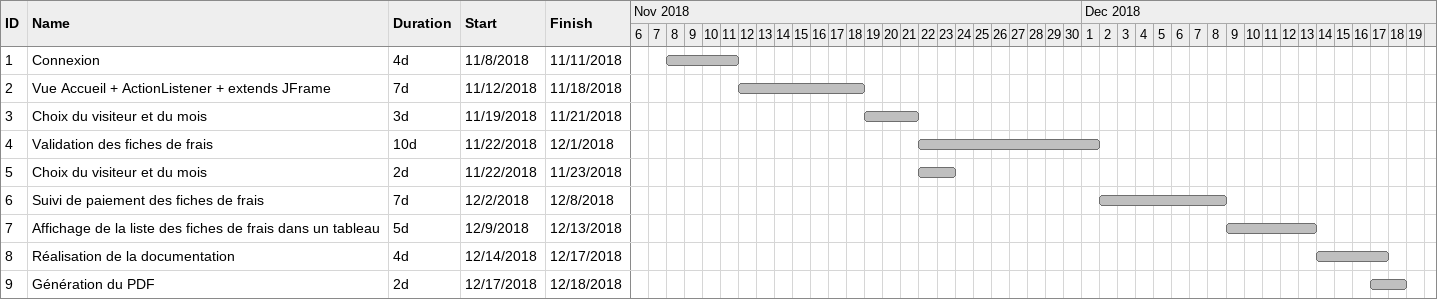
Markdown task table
| ID | Task | Duration | Start | Finish |
|---|---|---|---|---|
| 1 | Connexion | 4d | 2018-11-08 | 2018-11-11 |
| 2 | Vue Accueil + ActionListener + extends JFrame | 7d | 2018-11-12 | 2018-11-18 |
| 3 | Choix du visiteur et du mois | 3d | 2018-11-19 | 2018-11-21 |
| 4 | Validation des fiches de frais | 10d | 2018-11-22 | 2018-12-01 |
| 5 | Choix du visiteur et du mois | 2d | 2018-11-22 | 2018-11-23 |
| 6 | Suivi de paiement des fiches de frais | 7d | 2018-12-02 | 2018-12-08 |
| 7 | Affichage de la liste des fiches de frais dans un tableau | 5d | 2018-12-09 | 2018-12-13 |
| 8 | Réalisation de la documentation | 4d | 2018-12-14 | 2018-12-17 |
| 9 | Génération du PDF | 2d | 2018-12-17 | 2018-12-18 |
